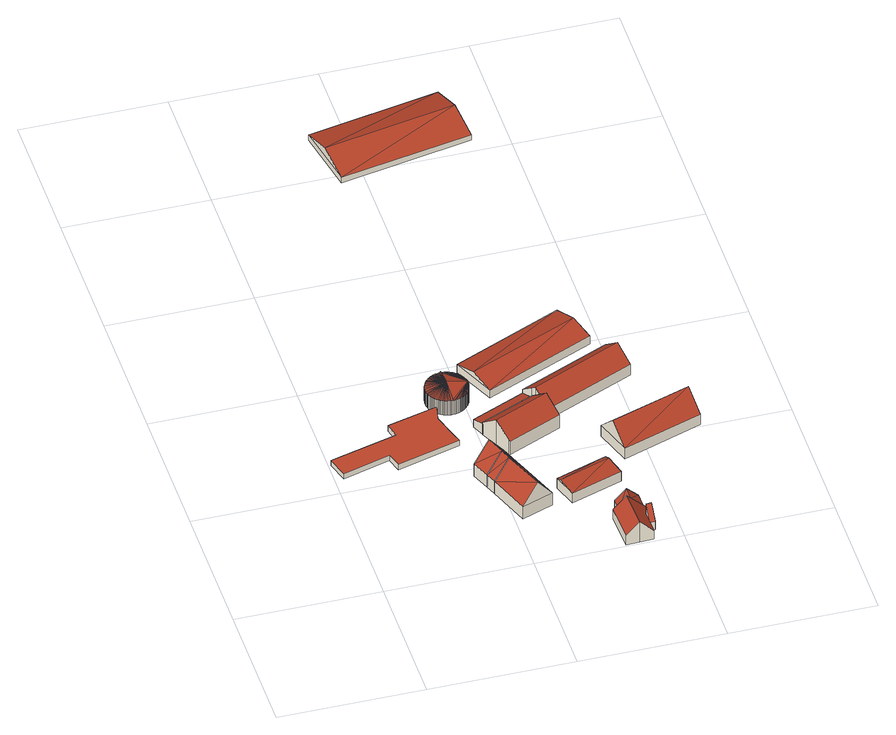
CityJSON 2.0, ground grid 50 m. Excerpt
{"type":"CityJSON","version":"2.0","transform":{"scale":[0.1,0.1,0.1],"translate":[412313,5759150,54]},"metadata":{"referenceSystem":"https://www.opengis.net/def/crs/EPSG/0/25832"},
"CityObjects":{
"building1":{"type":"Building","attributes":{"Gemeindeschluessel":"05515000","Geometrietyp2DReferenz":"3000","function":"51003_1201","roofType":"1000","measuredHeight":2.27},"geometry":[{"type":"Solid","lod":"2","boundaries":[[[[0,1,2,3]],[[4,5,1,0]],[[6,7,5,4]],[[8,9,7,6]],[[10,11,9,8]],[[12,13,11,10]],[[14,15,13,12]],[[16,17,15,14]],[[18,19,17,16]],[[3,2,19,18]],[[16,14,12,10,8,6,4,0,3,18]],[[1,5,7,9,11,13,15,17,19,2]]]],"semantics":{"surfaces":[{"type":"WallSurface"},{"type":"RoofSurface"},{"type":"GroundSurface"}],"values":[[0,0,0,0,0,0,0,0,0,0,1,2]]}}]},
"building2":{"type":"Building","attributes":{"Gemeindeschluessel":"05515000","Geometrietyp2DReferenz":"3000","function":"31001_2700"},"children":["building2-1","building2-2","building2-3"]},
"building2-1":{"type":"BuildingPart","attributes":{"roofType":"3100","measuredHeight":12.31},"parents":["building2"],"geometry":[{"type":"Solid","lod":"2","boundaries":[[[[20,21,22,23]],[[24,25,21,20]],[[26,27,25,24]],[[20,28,24]],[[29,28,20]],[[20,23,30,29]],[[26,24,28]],[[28,29,31,26]],[[21,25,27,22]],[[22,27,26,23]],[[26,32,23]],[[32,26,31]],[[30,23,32,31,29]]]],"semantics":{"surfaces":[{"type":"WallSurface"},{"type":"RoofSurface"},{"type":"GroundSurface"},{"type":"ClosureSurface"}],"values":[[0,0,0,0,1,1,1,1,2,3,3,0,3]]}}]},
"building2-2":{"type":"BuildingPart","attributes":{"roofType":"3100","measuredHeight":12.31},"parents":["building2"],"geometry":[{"type":"Solid","lod":"2","boundaries":[[[[23,22,33,34]],[[35,36,27,26]],[[37,29,30,23]],[[23,34,37]],[[35,26,32,31,29]],[[29,37,35]],[[22,27,36,33]],[[22,23,26,27]],[[36,35,34,33]],[[29,31,29,30]],[[32,26,23]],[[23,30,29,31,32]],[[37,34,35]]]],"semantics":{"surfaces":[{"type":"WallSurface"},{"type":"RoofSurface"},{"type":"GroundSurface"},{"type":"ClosureSurface"}],"values":[[0,0,1,1,1,1,2,3,3,0,3,3,3]]}}]},
"building2-3":{"type":"BuildingPart","attributes":{"roofType":"3100","measuredHeight":12.35},"parents":["building2"],"geometry":[{"type":"MultiSurface","lod":"2","boundaries":[[[34,33,38,39]],[[40,41,36,35]],[[39,38,41,40]],[[40,42,39]],[[42,37,34]],[[34,39,42]],[[40,35,37]],[[37,42,40]],[[33,36,41,38]],[[36,33,34,35]],[[35,37,34,37]]],"semantics":{"surfaces":[{"type":"WallSurface"},{"type":"RoofSurface"},{"type":"GroundSurface"},{"type":"ClosureSurface"}],"values":[0,0,0,0,1,1,1,1,2,3,0]}}]},
"building3":{"type":"Building","attributes":{"Gemeindeschluessel":"05515000","Geometrietyp2DReferenz":"3000","function":"51003_1201","roofType":"5000","measuredHeight":8.04},"geometry":[{"type":"Solid","lod":"2","boundaries":[[[[43,44,45,46]],[[47,48,44,43]],[[49,50,48,47]],[[51,52,50,49]],[[53,54,52,51]],[[55,56,54,53]],[[57,58,56,55]],[[59,60,58,57]],[[61,62,60,59]],[[63,64,62,61]],[[65,66,64,63]],[[67,68,66,65]],[[69,70,68,67]],[[71,72,70,69]],[[73,74,72,71]],[[75,76,74,73]],[[77,78,76,75]],[[79,80,78,77]],[[81,82,80,79]],[[83,84,82,81]],[[85,86,84,83]],[[87,88,86,85]],[[89,90,88,87]],[[91,92,90,89]],[[93,94,92,91]],[[95,96,94,93]],[[97,98,96,95]],[[99,100,98,97]],[[101,102,100,99]],[[103,104,102,101]],[[105,106,104,103]],[[107,108,106,105]],[[109,110,108,107]],[[111,112,110,109]],[[113,114,112,111]],[[115,116,114,113]],[[117,118,116,115]],[[119,120,118,117]],[[121,122,120,119]],[[123,124,122,121]],[[125,126,124,123]],[[127,128,126,125]],[[129,130,128,127]],[[131,132,130,129]],[[133,134,132,131]],[[135,136,134,133]],[[137,138,136,135]],[[139,140,138,137]],[[141,142,140,139]],[[143,144,142,141]],[[145,146,144,143]],[[147,148,146,145]],[[149,150,148,147]],[[151,152,150,149]],[[153,154,152,151]],[[155,156,154,153]],[[157,158,156,155]],[[159,160,158,157]],[[161,162,160,159]],[[163,164,162,161]],[[165,166,164,163]],[[167,168,166,165]],[[169,170,168,167]],[[171,172,170,169]],[[173,174,172,171]],[[175,176,174,173]],[[177,178,176,175]],[[179,180,178,177]],[[181,182,180,179]],[[183,184,182,181]],[[185,186,184,183]],[[187,188,186,185]],[[189,190,188,187]],[[191,192,190,189]],[[193,194,192,191]],[[195,196,194,193]],[[197,198,196,195]],[[199,200,198,197]],[[201,202,200,199]],[[203,204,202,201]],[[205,206,204,203]],[[207,208,206,205]],[[209,210,208,207]],[[211,212,210,209]],[[213,214,212,211]],[[215,216,214,213]],[[217,218,216,215]],[[219,220,218,217]],[[221,222,220,219]],[[223,224,222,221]],[[225,226,224,223]],[[227,228,226,225]],[[229,230,228,227]],[[231,232,230,229]],[[233,234,232,231]],[[235,236,234,233]],[[237,238,236,235]],[[239,240,238,237]],[[241,242,240,239]],[[243,244,242,241]],[[245,246,244,243]],[[247,248,246,245]],[[249,250,248,247]],[[251,252,250,249]],[[46,45,252,251]],[[137,135,253]],[[139,137,253]],[[141,139,253]],[[143,141,253]],[[145,143,253]],[[147,145,253]],[[149,147,253]],[[151,149,253]],[[153,151,253]],[[155,153,253]],[[157,155,253]],[[159,157,253]],[[161,159,253]],[[163,161,253]],[[165,163,253]],[[167,165,253]],[[169,167,253]],[[171,169,253]],[[173,171,253]],[[175,173,253]],[[177,175,253]],[[179,177,253]],[[181,179,253]],[[183,181,253]],[[185,183,253]],[[187,185,253]],[[254,187,253]],[[253,255,254]],[[189,254,255]],[[191,189,255]],[[193,191,255]],[[195,193,255]],[[197,195,255]],[[199,197,255]],[[201,199,255]],[[203,201,255]],[[205,203,255]],[[207,205,255]],[[209,207,255]],[[211,209,255]],[[213,211,255]],[[215,213,255]],[[217,215,255]],[[219,217,255]],[[221,219,255]],[[223,221,255]],[[225,223,255]],[[227,225,255]],[[229,227,255]],[[231,229,255]],[[233,231,255]],[[235,233,255]],[[237,235,255]],[[239,237,255]],[[241,239,255]],[[243,241,255]],[[245,243,255]],[[247,245,255]],[[255,256,247]],[[87,255,257]],[[255,87,85]],[[255,85,83]],[[255,83,81]],[[255,81,79]],[[255,79,77]],[[255,77,75]],[[255,75,73]],[[255,73,71]],[[255,71,69]],[[255,69,67]],[[255,67,65]],[[255,65,63]],[[255,63,61]],[[255,61,59]],[[255,59,57]],[[255,57,55]],[[255,55,53]],[[255,53,51]],[[255,51,49]],[[255,49,47]],[[255,47,43]],[[255,43,46]],[[256,255,46]],[[256,46,251]],[[253,133,131]],[[253,131,129]],[[253,129,127]],[[253,127,125]],[[253,125,123]],[[253,123,121]],[[253,121,119]],[[253,119,117]],[[253,117,115]],[[253,115,113]],[[253,113,111]],[[253,111,109]],[[253,109,107]],[[253,107,105]],[[253,105,103]],[[253,103,101]],[[253,101,99]],[[253,99,97]],[[253,97,95]],[[253,95,93]],[[253,93,91]],[[253,91,89]],[[255,253,89]],[[257,255,89]],[[253,135,133]],[[254,189,187]],[[247,256,251,249]],[[257,89,87]],[[44,48,50,52,54,56,58,60,62,64,66,68,70,72,74,76,78,80,82,84,86,88,90,92,94,96,98,100,102,104,106,108,110,112,114,116,118,120,122,124,126,128,130,132,134,136,138,140,142,144,146,148,150,152,154,156,158,160,162,164,166,168,170,172,174,176,178,180,182,184,186,188,190,192,194,196,198,200,202,204,206,208,210,212,214,216,218,220,222,224,226,228,230,232,234,236,238,240,242,244,246,248,250,252,45]]]],"semantics":{"surfaces":[{"type":"WallSurface"},{"type":"RoofSurface"},{"type":"GroundSurface"}],"values":[[0,0,0,0,0,0,0,0,0,0,0,0,0,0,0,0,0,0,0,0,0,0,0,0,0,0,0,0,0,0,0,0,0,0,0,0,0,0,0,0,0,0,0,0,0,0,0,0,0,0,0,0,0,0,0,0,0,0,0,0,0,0,0,0,0,0,0,0,0,0,0,0,0,0,0,0,0,0,0,0,0,0,0,0,0,0,0,0,0,0,0,0,0,0,0,0,0,0,0,0,0,0,0,0,0,1,1,1,1,1,1,1,1,1,1,1,1,1,1,1,1,1,1,1,1,1,1,1,1,1,1,1,1,1,1,1,1,1,1,1,1,1,1,1,1,1,1,1,1,1,1,1,1,1,1,1,1,1,1,1,1,1,1,1,1,1,1,1,1,1,1,1,1,1,1,1,1,1,1,1,1,1,1,1,1,1,1,1,1,1,1,1,1,1,1,1,1,1,1,1,1,1,1,1,1,1,1,1,1,1,1,1,1,0,0,0,0,2]]}}]},
"building4":{"type":"Building","attributes":{"Gemeindeschluessel":"05515000","Geometrietyp2DReferenz":"3000","function":"31001_2700","roofType":"2100","measuredHeight":4.3},"geometry":[{"type":"Solid","lod":"2","boundaries":[[[[258,259,260,261]],[[262,263,259,258]],[[264,265,263,262]],[[261,260,265,264]],[[262,258,261,264]],[[259,263,265,260]]]],"semantics":{"surfaces":[{"type":"WallSurface"},{"type":"RoofSurface"},{"type":"GroundSurface"}],"values":[[0,0,0,0,1,2]]}}]},
"building5":{"type":"Building","attributes":{"Gemeindeschluessel":"05515000","Geometrietyp2DReferenz":"3000","function":"31001_2700","roofType":"5000","measuredHeight":10.53},"geometry":[{"type":"Solid","lod":"2","boundaries":[[[[266,267,268,269]],[[270,271,267,266]],[[272,273,271,270]],[[274,263,273,272]],[[275,259,263,274]],[[276,277,259,275]],[[278,279,277,276]],[[280,281,279,278]],[[269,268,281,280]],[[275,274,272,270,276]],[[266,269,280,278,276,270]],[[267,271,273,263,259,277,279,281,268]]]],"semantics":{"surfaces":[{"type":"WallSurface"},{"type":"RoofSurface"},{"type":"GroundSurface"}],"values":[[0,0,0,0,0,0,0,0,0,1,1,2]]}}]},
"building6":{"type":"Building","attributes":{"Gemeindeschluessel":"05515000","Geometrietyp2DReferenz":"3000","function":"31001_2700","roofType":"3100","measuredHeight":4.81},"geometry":[{"type":"Solid","lod":"2","boundaries":[[[[282,283,284,285]],[[286,287,283,282]],[[288,289,287,286]],[[285,284,289,288]],[[282,290,286]],[[288,291,285]],[[291,290,282]],[[282,285,291]],[[288,286,290]],[[290,291,288]],[[283,287,289,284]]]],"semantics":{"surfaces":[{"type":"WallSurface"},{"type":"RoofSurface"},{"type":"GroundSurface"}],"values":[[0,0,0,0,0,0,1,1,1,1,2]]}}]},
"building7":{"type":"Building","attributes":{"Gemeindeschluessel":"05515000","Geometrietyp2DReferenz":"3000","function":"31001_1000","roofType":"3100","measuredHeight":8.34},"address":[{"country":"Germany","locality":"Münster","thoroughfareNumber":"63","thoroughfareName":"Körberheide"}],"geometry":[{"type":"Solid","lod":"2","boundaries":[[[[292,293,294,295]],[[296,297,293,292]],[[298,299,297,296]],[[300,301,299,298]],[[302,303,301,300]],[[304,305,303,302]],[[306,307,305,304]],[[308,309,307,306]],[[310,311,309,308]],[[312,313,311,310]],[[295,294,313,312]],[[306,304,302,300,308]],[[298,296,292,295,312,310,308,300]],[[293,297,299,301,303,305,307,309,311,313,294]]]],"semantics":{"surfaces":[{"type":"WallSurface"},{"type":"RoofSurface"},{"type":"GroundSurface"}],"values":[[0,0,0,0,0,0,0,0,0,0,0,1,1,2]]}}]},
"building8":{"type":"Building","attributes":{"Gemeindeschluessel":"05515000","Geometrietyp2DReferenz":"3000","function":"31001_2460","roofType":"3100","measuredHeight":6.85},"geometry":[{"type":"Solid","lod":"2","boundaries":[[[[314,315,307,316]],[[317,318,315,314]],[[310,311,318,317]],[[316,307,311,310]],[[314,319,317]],[[310,320,316]],[[316,320,319]],[[319,314,316]],[[320,310,317]],[[317,319,320]],[[315,318,311,307]]]],"semantics":{"surfaces":[{"type":"WallSurface"},{"type":"RoofSurface"},{"type":"GroundSurface"}],"values":[[0,0,0,0,0,0,1,1,1,1,2]]}}]},
"building9":{"type":"Building","attributes":{"Gemeindeschluessel":"05515000","Geometrietyp2DReferenz":"3000","function":"51009_1610","roofType":"2100","measuredHeight":7.89},"geometry":[{"type":"Solid","lod":"2","boundaries":[[[[321,322,323,324]],[[325,326,322,321]],[[327,328,326,325]],[[324,323,328,327]],[[325,321,324,327]],[[322,326,328,323]]]],"semantics":{"surfaces":[{"type":"WallSurface"},{"type":"RoofSurface"},{"type":"GroundSurface"}],"values":[[0,0,0,0,1,2]]}}]},
"building10":{"type":"Building","attributes":{"Gemeindeschluessel":"05515000","Geometrietyp2DReferenz":"3000","function":"31001_2700","roofType":"3100","measuredHeight":5.53},"geometry":[{"type":"Solid","lod":"2","boundaries":[[[[329,330,331,332]],[[333,334,330,329]],[[335,336,334,333]],[[332,331,336,335]],[[329,337,333]],[[335,338,332]],[[329,332,338]],[[338,337,329]],[[337,338,335]],[[335,333,337]],[[330,334,336,331]]]],"semantics":{"surfaces":[{"type":"WallSurface"},{"type":"RoofSurface"},{"type":"GroundSurface"}],"values":[[0,0,0,0,0,0,1,1,1,1,2]]}}]},
"building11":{"type":"Building","attributes":{"Gemeindeschluessel":"05515000","Geometrietyp2DReferenz":"3000","function":"31001_2700","roofType":"3100","measuredHeight":9.48},"geometry":[{"type":"Solid","lod":"2","boundaries":[[[[339,259,340,341]],[[342,260,259,339]],[[343,344,260,342]],[[345,346,344,343]],[[347,348,346,345]],[[349,279,348,347]],[[341,340,279,349]],[[343,342,339,341,345]],[[349,347,345,341]],[[259,260,344,346,348,279,340]]]],"semantics":{"surfaces":[{"type":"WallSurface"},{"type":"RoofSurface"},{"type":"GroundSurface"}],"values":[[0,0,0,0,0,0,0,1,1,2]]}}]},
"building12":{"type":"Building","attributes":{"Gemeindeschluessel":"05515000","Geometrietyp2DReferenz":"3000","function":"31001_2700","roofType":"3100","measuredHeight":11.21},"geometry":[{"type":"Solid","lod":"2","boundaries":[[[[350,351,352,353]],[[354,355,351,350]],[[356,357,355,354]],[[353,352,357,356]],[[350,358,354]],[[356,359,353]],[[350,353,359]],[[359,358,350]],[[358,359,356]],[[356,354,358]],[[351,355,357,352]]]],"semantics":{"surfaces":[{"type":"WallSurface"},{"type":"RoofSurface"},{"type":"GroundSurface"}],"values":[[0,0,0,0,0,0,1,1,1,1,2]]}}]},
"building13":{"type":"Building","attributes":{"Gemeindeschluessel":"05515000","Geometrietyp2DReferenz":"3000","function":"31001_2700","roofType":"3100","measuredHeight":5.84},"geometry":[{"type":"Solid","lod":"2","boundaries":[[[[360,361,362,363]],[[364,365,361,360]],[[366,367,365,364]],[[363,362,367,366]],[[360,368,364]],[[366,369,363]],[[360,363,369]],[[369,368,360]],[[368,369,366]],[[366,364,368]],[[361,365,367,362]]]],"semantics":{"surfaces":[{"type":"WallSurface"},{"type":"RoofSurface"},{"type":"GroundSurface"}],"values":[[0,0,0,0,0,0,1,1,1,1,2]]}}]}
},
"vertices":[
[402,796,33],[402,796,11],[228,750,11],[228,750,33],[391,740,33],[391,740,11],[412,667,33],[412,667,11],[428,617,33],[428,617,11],[207,556,33],[207,556,11],[192,608,33],[192,608,11],[28,561,33],[28,561,11],[7,636,33],[7,636,11],[240,698,33],[240,698,11],
[433,465,58],[433,465,8],[458,401,8],[458,401,58],[542,505,58],[542,505,8],[566,440,58],[566,440,8],[488,485,131],[512,420,131],[508,419,125],[516,422,125],[565,440,58],
[472,363,8],[472,363,58],[580,402,58],[580,402,8],[526,383,131],
[525,219,8],[525,219,58],[634,259,58],[634,259,8],[580,239,131],
[381,861,64],[381,861,6],[380,854,6],[380,854,64],[382,867,64],[382,867,6],[384,872,64],[384,872,6],[387,878,64],[387,878,6],[389,883,64],[389,883,6],[392,887,64],[392,887,6],[395,891,64],[395,891,6],[398,895,64],[398,895,6],[402,898,64],[402,898,6],[405,902,64],[405,902,6],[409,904,64],[409,904,6],[412,907,64],[412,907,6],[415,909,64],[415,909,6],[419,911,64],[419,911,6],[422,912,64],[422,912,6],[425,914,64],[425,914,6],[429,915,64],[429,915,6],[432,916,64],[432,916,6],[436,917,64],[436,917,6],[440,917,64],[440,917,6],[444,918,64],[444,918,6],[448,918,64],[448,918,6],[453,918,64],[453,918,6],[458,918,64],[458,918,6],[463,918,64],[463,918,6],[468,917,64],[468,917,6],[473,915,64],[473,915,6],[478,913,64],[478,913,6],[483,911,64],[483,911,6],[489,908,64],[489,908,6],[494,905,64],[494,905,6],[499,901,64],[499,901,6],[504,896,64],[504,896,6],[506,893,64],[506,893,6],[509,889,64],[509,889,6],[512,885,64],[512,885,6],[514,881,64],[514,881,6],[516,877,64],[516,877,6],[518,873,64],[518,873,6],[519,870,64],[519,870,6],[520,866,64],[520,866,6],[521,862,64],[521,862,6],[522,859,64],[522,859,6],[522,856,64],[522,856,6],[523,852,64],[523,852,6],[523,848,64],[523,848,6],[523,844,64],[523,844,6],[523,840,64],[523,840,6],[522,836,64],[522,836,6],[521,831,64],[521,831,6],[520,827,64],[520,827,6],[518,822,64],[518,822,6],[517,819,64],[517,819,6],[516,817,64],[516,817,6],[514,812,64],[514,812,6],[511,808,64],[511,808,6],[509,804,64],[509,804,6],[506,801,64],[506,801,6],[503,797,64],[503,797,6],[500,794,64],[500,794,6],[497,792,64],[497,792,6],[494,789,64],[494,789,6],[491,787,64],[491,787,6],[488,785,64],[488,785,6],[485,784,64],[485,784,6],[482,782,64],[482,782,6],[478,781,64],[478,781,6],[475,779,64],[475,779,6],[471,778,64],[471,778,6],[466,777,64],[466,777,6],[462,776,64],[462,776,6],[457,775,64],[457,775,6],[452,775,64],[452,775,6],[447,775,64],[447,775,6],[445,775,64],[445,775,6],[444,775,64],[444,775,6],[440,776,64],[440,776,6],[436,777,64],[436,777,6],[432,778,64],[432,778,6],[428,779,64],[428,779,6],[425,781,64],[425,781,6],[422,782,64],[422,782,6],[419,784,64],[419,784,6],[415,785,64],[415,785,6],[412,788,64],[412,788,6],[409,790,64],[409,790,6],[406,793,64],[406,793,6],[402,795,64],[402,795,6],[402,796,64],[402,796,6],[398,800,64],[398,800,6],[396,803,64],[396,803,6],[393,806,64],[393,806,6],[391,810,64],[391,810,6],[389,813,64],[389,813,6],[387,816,64],[387,816,6],[386,819,64],[386,819,6],[384,822,64],[384,822,6],[383,826,64],[383,826,6],[382,830,64],[382,830,6],[381,833,64],[381,833,6],[380,838,64],[380,838,6],[380,842,64],[380,842,6],[380,847,64],[380,847,6],[380,848,64],[380,848,6],[523,849,69],[453,775,69],[451,847,86],[380,846,69],[450,918,69],
[701,728,58],[701,728,15],[682,771,15],[682,771,46],[514,645,58],[514,645,15],[495,689,46],[495,689,15],
[566,528,73],[566,528,15],[572,526,15],[572,526,69],[541,583,120],[541,583,15],[513,645,66],[513,645,15],[514,645,66],[701,728,66],[731,666,120],[731,666,15],[735,657,112],[735,657,15],[758,608,69],[758,608,15],
[849,393,50],[849,393,10],[670,333,10],[670,333,50],[877,308,50],[877,308,10],[698,248,50],[698,248,10],[855,374,58],[676,314,58],
[896,88,49],[896,88,12],[914,88,12],[914,88,32],[898,46,49],[898,46,12],[899,4,49],[899,4,12],[852,3,95],[852,3,12],[804,1,49],[804,1,12],[800,138,49],[800,138,12],[822,139,71],[822,139,12],[847,140,95],[847,140,12],[902,142,41],[902,142,12],[912,142,32],[912,142,12],
[821,189,41],[821,189,12],[822,139,41],[901,192,41],[901,192,12],[861,190,80],[862,140,80],
[896,88,92],[896,88,13],[898,46,13],[898,46,47],[914,88,92],[914,88,13],[915,46,47],[915,46,13],
[584,811,47],[584,811,14],[965,979,14],[965,979,47],[518,962,47],[518,962,14],[899,1130,47],[899,1130,14],[551,887,70],[932,1054,70],
[701,728,98],[708,714,15],[708,714,110],[682,771,60],[996,910,60],[996,910,15],[1021,853,110],[1021,853,15],[1047,795,60],[1047,795,15],[735,657,60],
[918,406,57],[918,406,14],[1195,501,14],[1195,501,57],[875,535,57],[875,535,14],[1152,628,57],[1152,628,14],[896,470,127],[1174,565,127],
[415,1944,48],[415,1944,26],[872,2032,26],[872,2032,48],[371,2175,48],[371,2175,26],[827,2263,48],[827,2263,26],[393,2058,84],[850,2146,84]
]}
